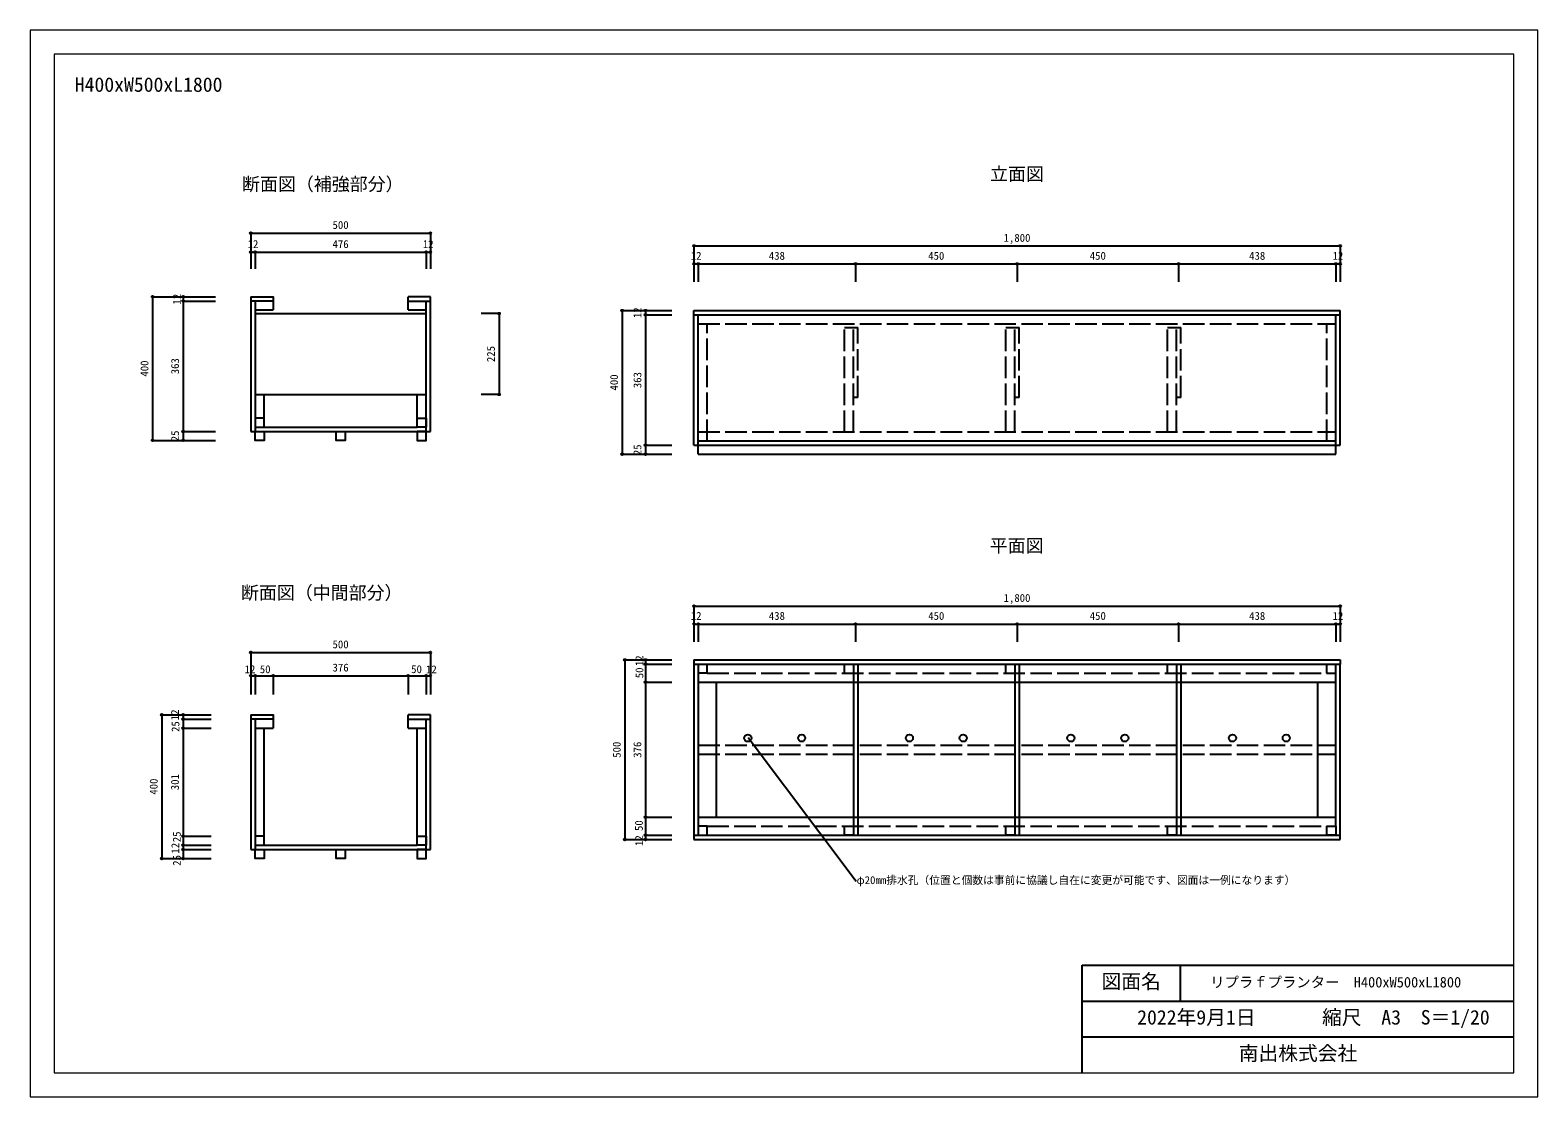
# Model space of a CAD drawing. Units: millimetres at full size, with parts at other scales. Extents: x -2100 to 2100, y -1485 to 1485.
import ezdxf
from ezdxf.enums import TextEntityAlignment as Align

# ---------------------------------------------------------------- set-up
doc = ezdxf.new("R2010")
doc.units = ezdxf.units.MM
doc.header["$LTSCALE"] = 10
doc.header["$PDMODE"] = 32
doc.header["$PDSIZE"] = 5
doc.linetypes.add('DASHED', pattern=[7.5, 6, -1.5])
doc.layers.add('0-0', color=7, linetype='Continuous', lineweight=18)
doc.layers.add('0-1', color=7, linetype='Continuous')
doc.layers.add('1-0', color=4, linetype='Continuous')
doc.styles.add('ＭＳ ゴシック', font='')
doc.styles.get('ＭＳ ゴシック').set_extended_font_data('MS Gothic')

msp = doc.modelspace()

# ---------------------------------------------------------------- linework, layer by layer
at = {"layer": '0-0'}
for p, q in [((2033.33, -1418.33), (2033.33, 1418.33)), ((-2033.33, -1418.33), (2033.33, -1418.33))]:
    msp.add_line(p, q, dxfattribs=at)
msp.add_lwpolyline([(2100, 1485), (-2100, 1485), (-2100, -1485), (2100, -1485)], close=True, dxfattribs=at)
msp.add_lwpolyline([(2033.33, 1418.33), (-2033.33, 1418.33), (-2033.33, -1418.33)], dxfattribs=at)
at = {"layer": '0-1'}
for p, q in [((830.44, -1118.33), (2033.33, -1118.33)), ((830.44, -1418.33), (830.44, -1118.33)), ((1103.97, -1118.33), (1103.97, -1218.33)), ((830.44, -1218.33), (2033.33, -1218.33)), ((830.44, -1318.33), (2033.33, -1318.33))]:
    msp.add_line(p, q, dxfattribs=at)
at = {"layer": '1-0'}
for p, q in [((-1485.17, 919.94), (-985.17, 919.94)), ((-1485.17, 919.94), (-1485.17, 866.78)), ((-985.17, 919.94), (-985.17, 866.78)), ((-250.76, 884.15), (-250.76, 834.15)), ((-250.76, 884.15), (1549.24, 884.15)), ((1549.24, 884.15), (1549.24, 834.15)), ((-1485.17, 866.78), (-1473.17, 866.78)), ((-1485.17, 866.78), (-1485.17, 820.47)), ((-1473.17, 866.78), (-1473.17, 820.47)), ((-1473.17, 866.78), (-997.17, 866.78)), ((-997.17, 866.78), (-997.17, 820.47)), ((-997.17, 866.78), (-985.17, 866.78)), ((-985.17, 866.78), (-985.17, 820.47)), ((-250.76, 834.15), (-250.76, 784.15)), ((-250.76, 834.15), (-238.76, 834.15)), ((-238.76, 834.15), (199.24, 834.15)), ((-238.76, 834.15), (-238.76, 784.15)), ((199.24, 834.15), (649.24, 834.15)), ((199.24, 834.15), (199.24, 784.15)), ((649.24, 834.15), (1099.24, 834.15)), ((649.24, 834.15), (649.24, 784.15)), ((1099.24, 834.15), (1537.24, 834.15)), ((1099.24, 834.15), (1099.24, 784.15)), ((1537.24, 834.15), (1549.24, 834.15)), ((1537.24, 834.15), (1537.24, 784.15)), ((1549.24, 834.15), (1549.24, 784.15)), ((-1758.89, 742.88), (-1758.89, 342.88)), ((-1758.89, 742.88), (-1673.77, 742.88)), ((-1673.77, 742.88), (-1673.77, 730.88)), ((-1673.77, 742.88), (-1584.03, 742.88)), ((-1673.77, 730.88), (-1584.03, 730.88)), ((-1673.77, 730.88), (-1673.77, 367.88)), ((-793.81, 695.88), (-843.81, 695.88)), ((-793.81, 695.88), (-793.81, 470.88)), ((-450.76, 704.15), (-450.76, 304.15)), ((-450.76, 704.15), (-385.8, 704.15)), ((-385.8, 704.15), (-385.8, 692.15)), ((-385.8, 704.15), (-312.47, 704.15)), ((-385.8, 692.15), (-312.47, 692.15)), ((-385.8, 692.15), (-385.8, 329.15)), ((-793.81, 470.88), (-843.81, 470.88)), ((-1758.89, 342.88), (-1673.77, 342.88)), ((-1673.77, 367.88), (-1584.03, 367.88)), ((-1673.77, 367.88), (-1673.77, 342.88)), ((-1673.77, 342.88), (-1584.03, 342.88)), ((-450.76, 304.15), (-385.8, 304.15)), ((-385.8, 329.15), (-312.47, 329.15)), ((-385.8, 329.15), (-385.8, 304.15)), ((-385.8, 304.15), (-312.47, 304.15)), ((-250.76, -118.5), (-250.76, -168.5)), ((-250.76, -118.5), (1549.24, -118.5)), ((1549.24, -118.5), (1549.24, -168.5)), ((-250.76, -168.5), (-250.76, -218.5)), ((-250.76, -168.5), (-238.76, -168.5)), ((-238.76, -168.5), (199.24, -168.5)), ((-238.76, -168.5), (-238.76, -218.5)), ((199.24, -168.5), (649.24, -168.5)), ((199.24, -168.5), (199.24, -218.5)), ((649.24, -168.5), (1099.24, -168.5)), ((649.24, -168.5), (649.24, -218.5)), ((1099.24, -168.5), (1537.24, -168.5)), ((1099.24, -168.5), (1099.24, -218.5)), ((1537.24, -168.5), (1549.24, -168.5)), ((1537.24, -168.5), (1537.24, -218.5)), ((1549.24, -168.5), (1549.24, -218.5)), ((-1485.17, -247.72), (-985.17, -247.72)), ((-1485.17, -247.72), (-1485.17, -312.37)), ((-985.17, -247.72), (-985.17, -312.37)), ((-443.44, -268.5), (-443.44, -768.5)), ((-443.44, -268.5), (-385.8, -268.5)), ((-385.8, -268.5), (-385.8, -280.5)), ((-385.8, -268.5), (-312.47, -268.5)), ((-385.8, -280.5), (-312.47, -280.5)), ((-385.8, -280.5), (-385.8, -330.5)), ((-1485.17, -312.37), (-1473.17, -312.37)), ((-1485.17, -312.37), (-1485.17, -365.12)), ((-1473.17, -312.37), (-1473.17, -365.12)), ((-1473.17, -312.37), (-1423.17, -312.37)), ((-1423.17, -312.37), (-1423.17, -365.12)), ((-1423.17, -312.37), (-1047.17, -312.37)), ((-1047.17, -312.37), (-1047.17, -365.12)), ((-1047.17, -312.37), (-997.17, -312.37)), ((-997.17, -312.37), (-997.17, -365.12)), ((-997.17, -312.37), (-985.17, -312.37)), ((-985.17, -312.37), (-985.17, -365.12)), ((-385.8, -330.5), (-312.47, -330.5)), ((-385.8, -330.5), (-385.8, -706.5)), ((-1733.39, -421.22), (-1733.39, -821.22)), ((-1733.39, -421.22), (-1674.1, -421.22)), ((-1674.1, -421.22), (-1674.1, -433.22)), ((-1674.1, -421.22), (-1595.94, -421.22)), ((-1674.1, -433.22), (-1595.94, -433.22)), ((-1674.1, -433.22), (-1674.1, -458.22)), ((-1674.1, -458.22), (-1595.94, -458.22)), ((-1674.1, -458.22), (-1674.1, -759.22)), ((-385.8, -706.5), (-312.47, -706.5)), ((-385.8, -706.5), (-385.8, -756.5)), ((-1674.1, -759.22), (-1595.94, -759.22)), ((-1674.1, -759.22), (-1674.1, -784.22)), ((-1674.1, -784.22), (-1595.94, -784.22)), ((-1674.1, -784.22), (-1674.1, -796.22)), ((-1674.1, -796.22), (-1595.94, -796.22)), ((-1674.1, -796.22), (-1674.1, -821.22)), ((-443.44, -768.5), (-385.8, -768.5)), ((-385.8, -756.5), (-312.47, -756.5)), ((-385.8, -756.5), (-385.8, -768.5)), ((-385.8, -768.5), (-312.47, -768.5)), ((-1733.39, -821.22), (-1674.1, -821.22)), ((-1674.1, -821.22), (-1595.94, -821.22))]:
    msp.add_line(p, q, dxfattribs=at)
at = {"layer": '1-0', "color": 7}
for p, q in [((-1485.17, 742.88), (-1485.17, 367.88)), ((-1423.17, 730.88), (-1485.17, 730.88)), ((-1473.17, 730.88), (-1473.17, 367.88)), ((-1047.17, 705.88), (-1047.17, 742.88)), ((-1047.17, 730.88), (-985.17, 730.88)), ((-997.17, 367.88), (-997.17, 730.88)), ((-985.17, 367.88), (-985.17, 742.88)), ((-1473.17, 705.88), (-1423.17, 705.88)), ((-1473.17, 695.88), (-997.17, 695.88)), ((-1047.17, 705.88), (-997.17, 705.88)), ((-250.76, 704.15), (1549.24, 704.15)), ((-250.76, 329.15), (-250.76, 704.15)), ((-250.76, 692.15), (1549.24, 692.15)), ((-238.76, 304.15), (-238.76, 692.15)), ((1537.24, 304.15), (1537.24, 692.15)), ((1549.24, 329.15), (1549.24, 704.15)), ((-1473.17, 470.88), (-997.17, 470.88)), ((-1448.17, 404.88), (-1448.17, 470.88)), ((-1022.17, 404.88), (-1022.17, 470.88)), ((-1473.17, 379.88), (-1022.17, 379.88)), ((-1485.17, 367.88), (-985.17, 367.88)), ((-238.76, 341.15), (1537.24, 341.15)), ((-250.76, 329.15), (1549.24, 329.15)), ((-238.76, 304.15), (1537.24, 304.15)), ((-250.76, -268.5), (-250.76, -280.5)), ((-250.76, -268.5), (1549.24, -268.5)), ((-250.76, -280.5), (1549.24, -280.5)), ((-250.76, -280.5), (-250.76, -768.5)), ((-238.76, -280.5), (-238.76, -731.5)), ((1537.24, -731.5), (1537.24, -280.5)), ((1549.24, -268.5), (1549.24, -280.5)), ((1549.24, -768.5), (1549.24, -280.5)), ((-238.76, -330.5), (1537.24, -330.5)), ((-188.76, -330.5), (-188.76, -706.5)), ((193.24, -330.5), (193.24, -706.5)), ((205.24, -330.5), (205.24, -706.5)), ((643.24, -330.5), (643.24, -706.5)), ((655.24, -330.5), (655.24, -706.5)), ((1093.24, -330.5), (1093.24, -706.5)), ((1105.24, -330.5), (1105.24, -706.5)), ((1487.24, -706.5), (1487.24, -330.5)), ((-1485.17, -421.22), (-1485.17, -796.22)), ((-1423.17, -433.22), (-1485.17, -433.22)), ((-1473.17, -433.22), (-1473.17, -796.22)), ((-1473.17, -458.22), (-1423.17, -458.22)), ((-1448.17, -759.22), (-1448.17, -458.22)), ((-1047.17, -458.22), (-1047.17, -421.22)), ((-1047.17, -433.22), (-985.17, -433.22)), ((-1047.17, -458.22), (-997.17, -458.22)), ((-1022.17, -759.22), (-1022.17, -458.22)), ((-997.17, -796.22), (-997.17, -433.22)), ((-985.17, -796.22), (-985.17, -421.22)), ((-100.25, -484.1), (201.41, -884.48)), ((-238.76, -706.5), (1537.24, -706.5)), ((193.24, -731.5), (193.24, -756.5)), ((-1485.17, -796.22), (-985.17, -796.22)), ((-1473.17, -784.22), (-1022.17, -784.22)), ((-250.76, -756.5), (1549.24, -756.5)), ((-250.76, -768.5), (1549.24, -768.5)), ((-250.76, -768.5), (1549.24, -768.5)), ((193.24, -756.5), (168.24, -756.5))]:
    msp.add_line(p, q, dxfattribs=at)
at = {"layer": '1-0', "color": 7, "linetype": 'DASHED'}
for p, q in [((-238.76, 667.15), (1537.24, 667.15)), ((-213.76, 341.15), (-213.76, 667.15)), ((168.24, 657.15), (205.24, 657.15)), ((168.24, 366.15), (168.24, 657.15)), ((193.24, 366.15), (193.24, 657.15)), ((205.24, 462.15), (205.24, 657.15)), ((618.24, 657.15), (655.24, 657.15)), ((618.24, 366.15), (618.24, 657.15)), ((643.24, 366.15), (643.24, 657.15)), ((655.24, 462.15), (655.24, 657.15)), ((1068.24, 657.15), (1105.24, 657.15)), ((1068.24, 366.15), (1068.24, 657.15)), ((1093.24, 366.15), (1093.24, 657.15)), ((1105.24, 462.15), (1105.24, 657.15)), ((1512.24, 341.15), (1512.24, 667.15)), ((205.24, 462.15), (193.24, 462.15)), ((655.24, 462.15), (643.24, 462.15)), ((1105.24, 462.15), (1093.24, 462.15)), ((-238.76, 366.15), (1537.24, 366.15)), ((-213.76, -305.5), (-213.76, -280.5)), ((168.24, -305.5), (168.24, -280.5)), ((193.24, -280.5), (193.24, -330.5)), ((205.24, -280.5), (205.24, -330.5)), ((618.24, -305.5), (618.24, -280.5)), ((643.24, -280.5), (643.24, -330.5)), ((655.24, -280.5), (655.24, -330.5)), ((1068.24, -305.5), (1068.24, -280.5)), ((1093.24, -280.5), (1093.24, -330.5)), ((1105.24, -280.5), (1105.24, -330.5)), ((1512.24, -305.5), (1512.24, -280.5)), ((-213.76, -305.5), (-238.76, -305.5)), ((-213.76, -305.5), (1512.24, -305.5)), ((168.24, -305.5), (193.24, -305.5)), ((618.24, -305.5), (643.24, -305.5)), ((1068.24, -305.5), (1093.24, -305.5)), ((1512.24, -305.5), (1537.24, -305.5)), ((-238.76, -506), (1537.24, -506)), ((-238.76, -531), (1537.24, -531)), ((193.24, -706.5), (193.24, -756.5)), ((205.24, -706.5), (205.24, -756.5)), ((643.24, -706.5), (643.24, -756.5)), ((655.24, -706.5), (655.24, -756.5)), ((1093.24, -706.5), (1093.24, -756.5)), ((1105.24, -706.5), (1105.24, -756.5)), ((-213.76, -731.5), (1512.24, -731.5))]:
    msp.add_line(p, q, dxfattribs=at)
at = {"layer": '1-0', "color": 7}
for points in [[(-1485.17, 742.88), (-1473.17, 742.88), (-1423.17, 742.88), (-1423.17, 705.88)], [(-985.17, 742.88), (-997.17, 742.88), (-1047.17, 742.88)], [(-1485.17, -421.22), (-1473.17, -421.22), (-1423.17, -421.22), (-1423.17, -458.22)], [(-985.17, -421.22), (-997.17, -421.22), (-1047.17, -421.22)], [(-238.76, -731.5), (-238.76, -756.5), (-213.76, -756.5)], [(643.24, -731.5), (643.24, -756.5), (618.24, -756.5)], [(1093.24, -731.5), (1093.24, -756.5), (1068.24, -756.5)], [(1537.24, -731.5), (1537.24, -756.5), (1512.24, -756.5)]]:
    msp.add_lwpolyline(points, dxfattribs=at)
for points in [[(-1473.17, 379.88), (-1448.17, 379.88), (-1448.17, 404.88), (-1473.17, 404.88)], [(-997.17, 379.88), (-1022.17, 379.88), (-1022.17, 404.88), (-997.17, 404.88)], [(-1473.17, 367.88), (-1448.17, 367.88), (-1448.17, 342.88), (-1473.17, 342.88)], [(-1247.67, 367.88), (-1222.67, 367.88), (-1222.67, 342.88), (-1247.67, 342.88)], [(-997.17, 367.88), (-1022.17, 367.88), (-1022.17, 342.88), (-997.17, 342.88)], [(-1473.17, -784.22), (-1448.17, -784.22), (-1448.17, -759.22), (-1473.17, -759.22)], [(-1473.17, -796.22), (-1448.17, -796.22), (-1448.17, -821.22), (-1473.17, -821.22)], [(-1247.67, -796.22), (-1222.67, -796.22), (-1222.67, -821.22), (-1247.67, -821.22)], [(-997.17, -784.22), (-1022.17, -784.22), (-1022.17, -759.22), (-997.17, -759.22)], [(-997.17, -796.22), (-1022.17, -796.22), (-1022.17, -821.22), (-997.17, -821.22)]]:
    msp.add_lwpolyline(points, close=True, dxfattribs=at)
at = {"layer": '1-0', "color": 7, "linetype": 'DASHED'}
for points in [[(-213.76, -756.5), (-213.76, -731.5), (-238.76, -731.5)], [(168.24, -756.5), (168.24, -731.5), (193.24, -731.5)], [(618.24, -756.5), (618.24, -731.5), (643.24, -731.5)], [(1068.24, -756.5), (1068.24, -731.5), (1093.24, -731.5)], [(1512.24, -756.5), (1512.24, -731.5), (1537.24, -731.5)]]:
    msp.add_lwpolyline(points, dxfattribs=at)
at = {"layer": '1-0', "color": 7}
for centre in [(-100.76, -485.99), (49.24, -485.99), (349.24, -485.99), (499.24, -485.99), (799.24, -485.99), (949.24, -485.99), (1249.24, -485.99), (1399.24, -485.99)]:
    msp.add_circle(centre, 10, dxfattribs=at)
at = {"layer": '1-0'}
for p in [(-1485.17, 919.94), (-985.17, 919.94), (-250.76, 884.15), (1549.24, 884.15), (-1485.17, 866.78), (-1473.17, 866.78), (-997.17, 866.78), (-985.17, 866.78), (-250.76, 834.15), (-238.76, 834.15), (199.24, 834.15), (649.24, 834.15), (1099.24, 834.15), (1537.24, 834.15), (1549.24, 834.15), (-1758.89, 742.88), (-1673.77, 742.88), (-1673.77, 730.88), (-793.81, 695.88), (-450.76, 704.15), (-385.8, 704.15), (-385.8, 692.15), (-793.81, 470.88), (-1758.89, 342.88), (-1673.77, 367.88), (-1673.77, 342.88), (-450.76, 304.15), (-385.8, 329.15), (-385.8, 304.15), (-250.76, -118.5), (1549.24, -118.5), (-250.76, -168.5), (-238.76, -168.5), (199.24, -168.5), (649.24, -168.5), (1099.24, -168.5), (1537.24, -168.5), (1549.24, -168.5), (-1485.17, -247.72), (-985.17, -247.72), (-443.44, -268.5), (-385.8, -268.5), (-385.8, -280.5), (-1485.17, -312.37), (-1473.17, -312.37), (-1423.17, -312.37), (-1047.17, -312.37), (-997.17, -312.37), (-985.17, -312.37), (-385.8, -330.5), (-1733.39, -421.22), (-1674.1, -421.22), (-1674.1, -433.22), (-1674.1, -458.22), (-385.8, -706.5), (-385.8, -756.5), (-1674.1, -759.22), (-1674.1, -784.22), (-1674.1, -796.22), (-443.44, -768.5), (-385.8, -768.5), (-1733.39, -821.22), (-1674.1, -821.22)]:
    msp.add_point(p, dxfattribs=at)

# ---------------------------------------------------------------- texts
at = {"layer": '0-0', "style": 'ＭＳ ゴシック'}
for s, height, p in [('H400xW500xL1800', 40.32, (-1975.71, 1301.23)), ('リプラｆプランター\u3000H400xW500xL1800', 29.33, (1187.15, -1189.19))]:
    msp.add_text(s, height=height, dxfattribs=at).set_placement(p, align=Align.BOTTOM_LEFT)
at = {"layer": '0-1', "style": 'ＭＳ ゴシック'}
for s, p in [('図面名', (884.7, -1195.83)), ('2022年9月1日', (983.88, -1295.89)), ('縮尺\u3000A3\u3000S＝1/20', (1498.86, -1295.83)), ('南出株式会社', (1266.89, -1395.83))]:
    msp.add_text(s, height=40.32, dxfattribs=at).set_placement(p, align=Align.BOTTOM_LEFT)
at = {"layer": '1-0', "style": 'ＭＳ ゴシック'}
for s, height, p in [('立面図', 36.66, (574.03, 1055.43)), ('断面図（補強部分）', 36.66, (-1509.75, 1027.07)), ('500', 21.99, (-1257.67, 924.94)), ('12', 21.99, (-1494.17, 871.78)), ('476', 21.99, (-1257.67, 871.78)), ('12', 21.99, (-1006.17, 871.78)), ('1,800', 21.99, (611.74, 889.15)), ('12', 21.99, (-259.76, 839.15)), ('438', 21.99, (-42.26, 839.15)), ('450', 21.99, (401.74, 839.15)), ('450', 21.99, (851.74, 839.15)), ('438', 21.99, (1295.74, 839.15)), ('12', 21.99, (1528.24, 839.15)), ('平面図', 36.66, (573.12, 20.39)), ('断面図（中間部分）', 36.66, (-1512.75, -110.68)), ('1,800', 21.99, (611.74, -113.5)), ('12', 21.99, (-259.76, -163.5)), ('438', 21.99, (-42.26, -163.5)), ('450', 21.99, (401.74, -163.5)), ('450', 21.99, (851.74, -163.5)), ('438', 21.99, (1295.74, -163.5)), ('12', 21.99, (1528.24, -163.5)), ('500', 21.99, (-1257.67, -242.72)), ('12', 21.99, (-1502.56, -312.05)), ('50', 21.99, (-1460.21, -312.05)), ('376', 21.99, (-1257.67, -307.37)), ('50', 21.99, (-1038.59, -311.87)), ('12', 21.99, (-997.17, -312.37)), ('φ20mm排水孔（位置と個数は事前に協議し自在に変更が可能です、図面は一例になります）', 21.99, (202.07, -899.3))]:
    msp.add_text(s, height=height, dxfattribs=at).set_placement(p, align=Align.BOTTOM_LEFT)
for s, p in [('12', (-1673.91, 721.03)), ('12', (-390.8, 683.15)), ('225', (-798.81, 560.88)), ('400', (-1763.89, 520.38)), ('363', (-1678.77, 526.88)), ('400', (-455.76, 481.65)), ('363', (-390.8, 488.15)), ('25', (-1678.77, 340.38)), ('25', (-390.8, 301.65)), ('12', (-385.28, -285.72)), ('50', (-385.28, -319.44)), ('12', (-1679.03, -436.44)), ('25', (-1677.61, -469.03)), ('500', (-448.44, -541)), ('376', (-390.8, -541)), ('301', (-1679.1, -631.22)), ('400', (-1738.39, -643.72)), ('25', (-1673.89, -776.05)), ('50', (-386.68, -744.83)), ('12', (-1678.18, -807.78)), ('12', (-386.12, -786.41)), ('25', (-1673.74, -841.63))]:
    msp.add_text(s, height=21.99, rotation=90, dxfattribs=at).set_placement(p, align=Align.BOTTOM_LEFT)

doc.saveas('drawing.dxf')
